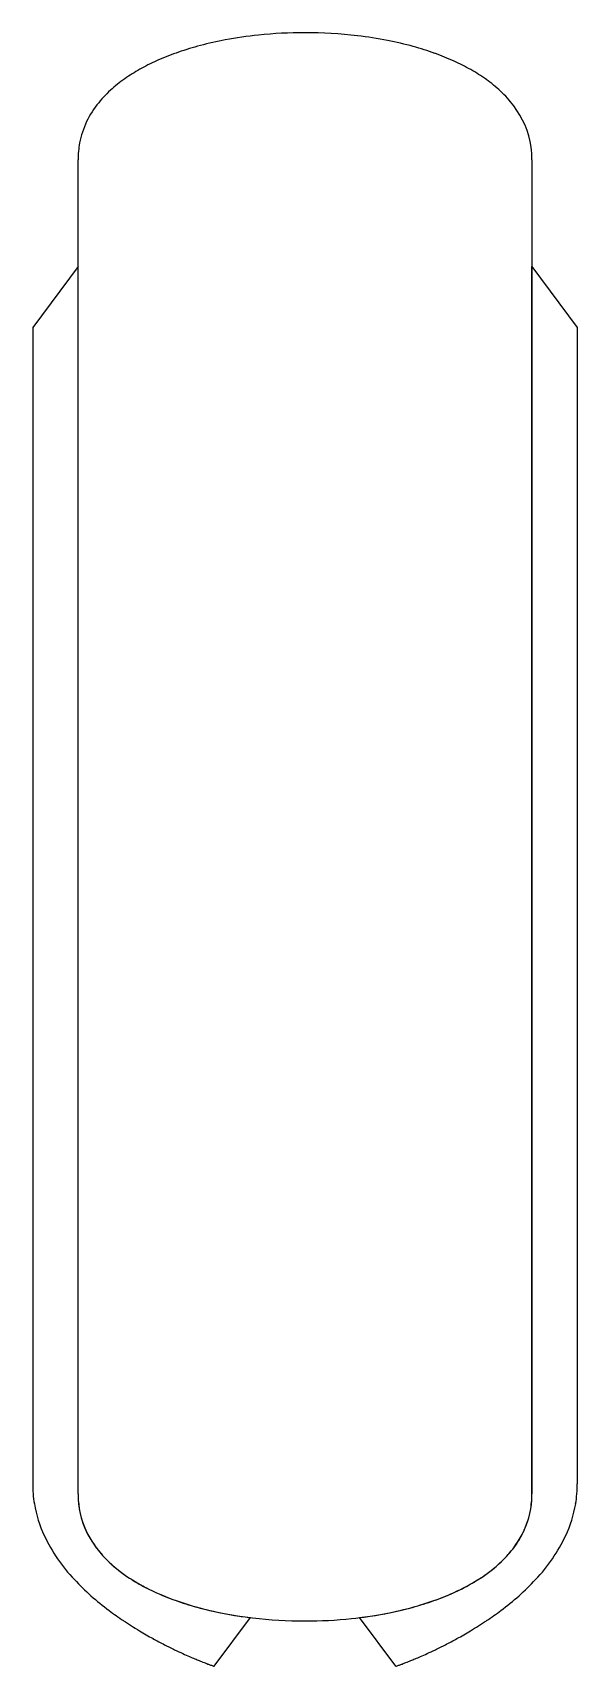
# Model space of a CAD drawing. Extents: x 2.8 to 18.7, y -2.8 to 44.8.
import ezdxf

# ---------------------------------------------------------------- set-up
doc = ezdxf.new("R2010")
doc.units = 0
doc.layers.add('DEFAULT_255_2_778', color=255, linetype='CONTINUOUS')

msp = doc.modelspace()

# ---------------------------------------------------------------- linework, layer by layer
at = {"layer": 'DEFAULT_255_2_778'}
for p, q in [((4.101, 2.249), (4.101, 41.143)), ((17.33, 41.143), (17.33, 2.249)), ((4.101, 38.029), (2.778, 36.255)), ((4.101, 2.249), (4.101, 38.029)), ((17.33, 2.249), (17.33, 38.029)), ((17.33, 38.029), (18.653, 36.255)), ((2.778, 36.255), (2.778, 2.545)), ((18.653, 36.255), (18.653, 2.545)), ((4.101, 2.249), (4.101, 2.249)), ((8.07, -2.778), (9.128, -1.359)), ((13.361, -2.778), (12.303, -1.359))]:
    msp.add_line(p, q, dxfattribs=at)
for centre, radius, start, end in [((10.586, 32.971), 11.869, 95.9503, 100.6466), ((10.711, 31.79), 13.057, 89.9776, 95.9555), ((10.723, 31.851), 12.996, 83.279, 90.032), ((9.954, 35.782), 8.986, 104.749, 108.9896), ((10.319, 34.396), 10.42, 100.6521, 104.7537), ((10.874, 33.156), 11.682, 78.9003, 83.2645), ((11.154, 34.581), 10.23, 74.601, 78.9051), ((11.545, 36), 8.758, 70.2847, 74.6021), ((8.987, 38.267), 6.318, 113.6727, 118.671), ((9.497, 37.104), 7.588, 108.9795, 113.6749), ((12.011, 37.298), 7.379, 65.5965, 70.2921), ((12.523, 38.425), 6.141, 60.5151, 65.6009), ((7.92, 40.015), 4.268, 124.3068, 131.4494), ((8.462, 39.225), 5.226, 118.661, 124.336), ((13.063, 39.377), 5.047, 54.3986, 60.536), ((13.617, 40.148), 4.097, 46.9978, 54.4192), ((7.373, 40.631), 3.444, 131.4083, 140.8351), ((14.158, 40.723), 3.308, 37.041, 47.0439), ((6.728, 41.126), 2.631, 140.3379, 168.9142), ((14.743, 41.143), 2.588, 8.1744, 37.4364), ((6.718, 41.147), 2.617, 169.3234, 180.0918), ((14.683, 41.145), 2.648, 359.9449, 7.9291), ((6.289, 2.543), 3.511, 179.9791, 189.5839), ((15.142, 2.543), 3.511, 350.4161, 0.0209), ((6.462, 2.582), 3.688, 189.7351, 204.8114), ((6.804, 2.248), 2.703, 179.9857, 183.7963), ((6.749, 2.246), 2.648, 179.9449, 187.9291), ((6.626, 2.232), 2.524, 183.6939, 207.447), ((14.806, 2.232), 2.524, 332.553, 356.3061), ((14.713, 2.245), 2.617, 349.3234, 0.0918), ((14.627, 2.248), 2.703, 356.2037, 0.0143), ((14.97, 2.582), 3.688, 335.1886, 350.2649), ((6.688, 2.249), 2.588, 188.1744, 217.4364), ((14.703, 2.266), 2.631, 320.3379, 348.9142), ((7.566, 3.139), 4.924, 205.3002, 223.4658), ((7.035, 2.462), 2.993, 207.7542, 225.4769), ((14.396, 2.462), 2.993, 314.5231, 332.2458), ((13.865, 3.139), 4.924, 316.5342, 334.6998), ((7.274, 2.669), 3.308, 217.041, 227.0439), ((14.058, 2.761), 3.444, 311.4083, 320.8351), ((7.814, 3.237), 4.092, 225.2964, 235.9904), ((7.814, 3.244), 4.097, 226.9978, 234.4192), ((13.617, 3.237), 4.092, 304.0096, 314.7036), ((13.511, 3.377), 4.268, 304.3068, 311.4494), ((9.517, 4.933), 7.574, 223.1622, 233.4146), ((8.368, 4.015), 5.047, 234.3986, 240.536), ((8.596, 4.383), 5.48, 235.9168, 243.8408), ((8.908, 4.967), 6.141, 240.5151, 245.6009), ((12.444, 5.125), 6.318, 293.6727, 298.671), ((12.835, 4.383), 5.48, 296.1592, 304.0832), ((12.969, 4.167), 5.226, 298.661, 304.336), ((11.914, 4.933), 7.574, 306.5854, 316.8378), ((9.344, 5.899), 7.17, 243.8162, 250.5739), ((9.42, 6.094), 7.379, 245.5965, 250.2921), ((9.886, 7.392), 8.758, 250.2847, 254.6021), ((10.005, 7.765), 9.149, 250.5582, 256.7029), ((11.426, 7.765), 9.149, 283.2971, 289.4418), ((11.478, 7.61), 8.986, 284.749, 288.9896), ((11.934, 6.288), 7.588, 288.9795, 293.6749), ((12.087, 5.899), 7.17, 289.4261, 296.1838), ((10.836, 6.633), 9.725, 233.1426, 236.1853), ((10.277, 8.811), 10.23, 254.601, 258.9051), ((10.496, 9.839), 11.281, 256.6994, 263.036), ((10.558, 10.236), 11.682, 258.9003, 263.2645), ((10.708, 11.541), 12.996, 263.279, 270.032), ((10.721, 11.602), 13.057, 269.9776, 275.9555), ((10.845, 10.421), 11.869, 275.9503, 280.6466), ((10.935, 9.839), 11.281, 276.964, 283.3006), ((11.112, 8.996), 10.42, 280.6521, 284.7537), ((10.595, 6.633), 9.725, 303.8147, 306.8574), ((11.519, 7.651), 10.951, 236.1832, 239.0518), ((12.074, 8.573), 12.027, 239.0407, 241.2299), ((9.357, 8.573), 12.027, 298.7701, 300.9593), ((9.912, 7.651), 10.951, 300.9482, 303.8168), ((12.431, 9.221), 12.767, 241.2238, 242.9331), ((12.621, 9.589), 13.182, 242.9299, 244.3542), ((12.665, 9.68), 13.283, 244.3521, 245.508), ((8.766, 9.68), 13.283, 294.492, 295.6479), ((8.811, 9.589), 13.182, 295.6458, 297.0701), ((9, 9.221), 12.767, 297.0669, 298.7762), ((12.59, 9.515), 13.101, 245.5069, 246.4407), ((12.426, 9.139), 12.691, 246.4405, 247.2039), ((12.199, 8.6), 12.106, 247.2039, 247.8347), ((11.865, 7.778), 11.219, 247.8311, 248.6097), ((11.379, 6.536), 9.885, 248.6085, 249.2996), ((10.815, 5.043), 8.289, 249.2993, 249.8809), ((10.264, 3.541), 6.689, 249.8842, 250.2994), ((9.632, 1.772), 4.811, 250.2884, 250.8072), ((8.835, -0.518), 2.386, 250.7926, 251.2575), ((8.271, -2.179), 0.632, 251.2958, 251.4149), ((13.16, -2.179), 0.632, 288.5851, 288.7042), ((12.596, -0.518), 2.386, 288.7425, 289.2074), ((11.799, 1.772), 4.811, 289.1928, 289.7116), ((11.167, 3.541), 6.689, 289.7006, 290.1158), ((10.616, 5.043), 8.289, 290.1191, 290.7007), ((10.052, 6.536), 9.885, 290.7004, 291.3915), ((9.566, 7.778), 11.219, 291.3903, 292.1689), ((9.232, 8.6), 12.106, 292.1653, 292.7961), ((9.005, 9.139), 12.691, 292.7961, 293.5595), ((8.842, 9.515), 13.101, 293.5593, 294.4931)]:
    msp.add_arc(centre, radius, start, end, dxfattribs=at)

doc.saveas('drawing.dxf')
